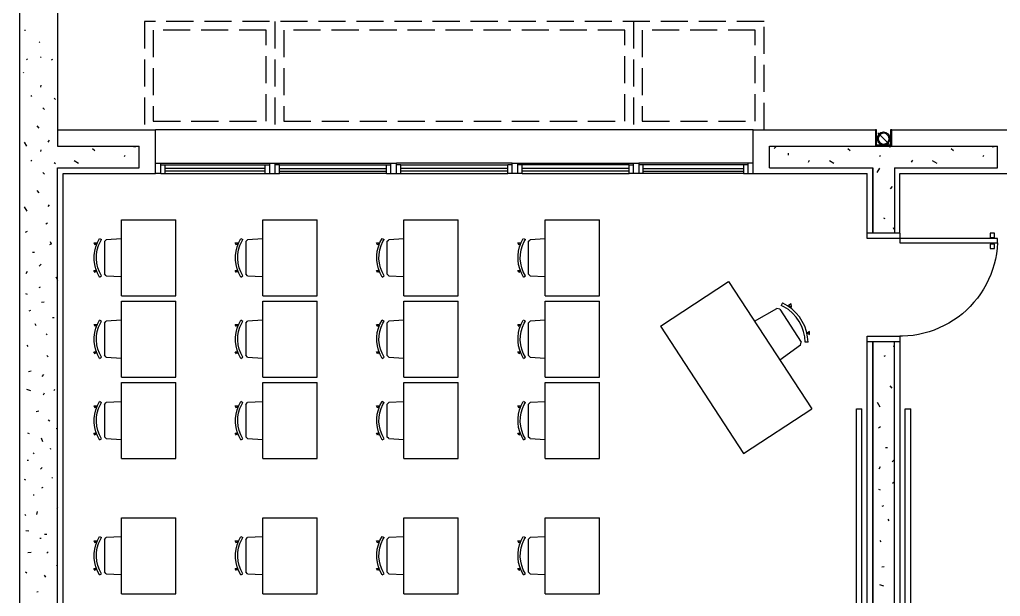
# Model space of a CAD drawing. Extents: x 7 to 80.8, y 22 to 73.9.
# Drawn here: x 8.64 to 17.66, y 59.74 to 65.05 of the extents above; entities that cross this region are included whole.
import ezdxf

# ---------------------------------------------------------------- set-up
doc = ezdxf.new("R2010")
doc.units = 0
doc.header["$MEASUREMENT"] = 0
doc.linetypes.add('DOT', pattern=[0.25, 0.25, 0])
for name, color, linetype in [('Doors', 7, 'CONTINUOUS'), ('Furniture', 7, 'CONTINUOUS'), ('Walls', 7, 'CONTINUOUS')]:
    doc.layers.add(name, color=color, linetype=linetype)

msp = doc.modelspace()

# ---------------------------------------------------------------- linework, layer by layer
at = {"layer": 'Doors', "color": 2}
msp.add_line((16.7394, 62.0819), (16.4394, 62.0819), dxfattribs=at)
at = {"layer": 'Doors', "color": 4}
for points in [[(16.7394, 62.9919), (17.6394, 62.9919), (17.6394, 63.0319), (16.7394, 63.0319)], [(17.6386, 62.992), (17.635, 62.9421), (17.6286, 62.8925), (17.6195, 62.8434), (17.6076, 62.7948), (17.5931, 62.7469), (17.576, 62.7), (17.5563, 62.654), (17.534, 62.6093), (17.5093, 62.5658), (17.4823, 62.5238), (17.4529, 62.4833), (17.4213, 62.4445), (17.3877, 62.4076), (17.352, 62.3726), (17.3144, 62.3395), (17.2751, 62.3087), (17.2341, 62.2801), (17.1916, 62.2538), (17.1477, 62.2299), (17.1025, 62.2084), (17.0563, 62.1895), (17.009, 62.1732), (16.9609, 62.1596), (16.9121, 62.1486), (16.8628, 62.1404), (16.8131, 62.1349), (16.7632, 62.1322), (16.7394, 62.1319)], [(16.4394, 62.0819), (16.4394, 62.1319), (16.7394, 62.1319), (16.7394, 62.0819)]]:
    msp.add_lwpolyline(points, dxfattribs=at)
for points in [[(17.5694, 63.0815), (17.5694, 63.0415), (17.6094, 63.0415), (17.6094, 63.0815), (17.5694, 63.0815)], [(17.5694, 62.9807), (17.5694, 62.9407), (17.6094, 62.9407), (17.6094, 62.9807), (17.5694, 62.9807)]]:
    msp.add_lwpolyline(points, close=True, dxfattribs=at)
at = {"layer": 'Furniture', "color": 4}
for p, q in [((9.5761, 63.2054), (10.0761, 63.2054)), ((9.5761, 62.5054), (9.5761, 63.2054)), ((10.0761, 62.5054), (10.0761, 63.2054)), ((10.8761, 63.2054), (11.3761, 63.2054)), ((10.8761, 62.5054), (10.8761, 63.2054)), ((11.3761, 62.5054), (11.3761, 63.2054)), ((12.1761, 63.2054), (12.6761, 63.2054)), ((12.1761, 62.5054), (12.1761, 63.2054)), ((12.6761, 62.5054), (12.6761, 63.2054)), ((13.4761, 63.2054), (13.9761, 63.2054)), ((13.4761, 62.5054), (13.4761, 63.2054)), ((13.9761, 62.5054), (13.9761, 63.2054)), ((9.376, 63.0333), (9.3935, 63.0224)), ((9.4198, 63.0041), (9.4363, 63.0216)), ((9.4198, 63.0041), (9.4198, 62.7067)), ((9.5761, 63.0293), (9.4363, 63.0216)), ((10.676, 63.0333), (10.6935, 63.0224)), ((10.7198, 63.0041), (10.7363, 63.0216)), ((10.7198, 63.0041), (10.7198, 62.7067)), ((10.8761, 63.0293), (10.7363, 63.0216)), ((11.976, 63.0333), (11.9935, 63.0224)), ((12.0198, 63.0041), (12.0363, 63.0216)), ((12.0198, 63.0041), (12.0198, 62.7067)), ((12.1761, 63.0293), (12.0363, 63.0216)), ((13.276, 63.0333), (13.2935, 63.0224)), ((13.3198, 63.0041), (13.3363, 63.0216)), ((13.3198, 63.0041), (13.3198, 62.7067)), ((13.4761, 63.0293), (13.3363, 63.0216)), ((9.376, 62.6776), (9.3935, 62.6885)), ((9.4363, 62.6892), (9.4198, 62.7067)), ((9.4363, 62.6892), (9.5761, 62.6814)), ((10.676, 62.6776), (10.6935, 62.6885)), ((10.7363, 62.6892), (10.7198, 62.7067)), ((10.7363, 62.6892), (10.8761, 62.6814)), ((11.976, 62.6776), (11.9935, 62.6885)), ((12.0363, 62.6892), (12.0198, 62.7067)), ((12.0363, 62.6892), (12.1761, 62.6814)), ((13.276, 62.6776), (13.2935, 62.6885)), ((13.3363, 62.6892), (13.3198, 62.7067)), ((13.3363, 62.6892), (13.4761, 62.6814)), ((14.5355, 62.2261), (15.164, 62.6353)), ((15.164, 62.6353), (15.9279, 61.4621)), ((9.5761, 62.5054), (10.0761, 62.5054)), ((9.5761, 62.4554), (10.0761, 62.4554)), ((9.5761, 61.7554), (9.5761, 62.4554)), ((10.0761, 61.7554), (10.0761, 62.4554)), ((10.8761, 62.5054), (11.3761, 62.5054)), ((10.8761, 62.4554), (11.3761, 62.4554)), ((10.8761, 61.7554), (10.8761, 62.4554)), ((11.3761, 61.7554), (11.3761, 62.4554)), ((12.1761, 62.5054), (12.6761, 62.5054)), ((12.1761, 62.4554), (12.6761, 62.4554)), ((12.1761, 61.7554), (12.1761, 62.4554)), ((12.6761, 61.7554), (12.6761, 62.4554)), ((13.4761, 62.5054), (13.9761, 62.5054)), ((13.4761, 62.4554), (13.9761, 62.4554)), ((13.4761, 61.7554), (13.4761, 62.4554)), ((13.9761, 61.7554), (13.9761, 62.4554)), ((15.4021, 62.2697), (15.6059, 62.3868)), ((15.6341, 62.38), (15.6059, 62.3868)), ((15.6341, 62.38), (15.8306, 62.0783)), ((15.6593, 62.4385), (15.6487, 62.4158)), ((9.376, 62.2833), (9.3935, 62.2724)), ((9.5761, 62.2793), (9.4363, 62.2716)), ((10.676, 62.2833), (10.6935, 62.2724)), ((10.8761, 62.2793), (10.7363, 62.2716)), ((11.976, 62.2833), (11.9935, 62.2724)), ((12.1761, 62.2793), (12.0363, 62.2716)), ((13.276, 62.2833), (13.2935, 62.2724)), ((13.4761, 62.2793), (13.3363, 62.2716)), ((9.4198, 62.2541), (9.4363, 62.2716)), ((9.4198, 62.2541), (9.4198, 61.9567)), ((10.7198, 62.2541), (10.7363, 62.2716)), ((10.7198, 62.2541), (10.7198, 61.9567)), ((12.0198, 62.2541), (12.0363, 62.2716)), ((12.0198, 62.2541), (12.0198, 61.9567)), ((13.3198, 62.2541), (13.3363, 62.2716)), ((13.3198, 62.2541), (13.3198, 61.9567)), ((14.5355, 62.2261), (15.2994, 61.0529)), ((15.8253, 62.0497), (15.6358, 61.9107)), ((15.8253, 62.0497), (15.8306, 62.0783)), ((15.8942, 62.0777), (15.8692, 62.0772)), ((9.376, 61.9276), (9.3935, 61.9385)), ((9.4363, 61.9392), (9.4198, 61.9567)), ((9.4363, 61.9392), (9.5761, 61.9314)), ((10.676, 61.9276), (10.6935, 61.9385)), ((10.7363, 61.9392), (10.7198, 61.9567)), ((10.7363, 61.9392), (10.8761, 61.9314)), ((11.976, 61.9276), (11.9935, 61.9385)), ((12.0363, 61.9392), (12.0198, 61.9567)), ((12.0363, 61.9392), (12.1761, 61.9314)), ((13.276, 61.9276), (13.2935, 61.9385)), ((13.3363, 61.9392), (13.3198, 61.9567)), ((13.3363, 61.9392), (13.4761, 61.9314)), ((9.5761, 61.7554), (10.0761, 61.7554)), ((10.8761, 61.7554), (11.3761, 61.7554)), ((12.1761, 61.7554), (12.6761, 61.7554)), ((13.4761, 61.7554), (13.9761, 61.7554)), ((9.5761, 61.7054), (10.0761, 61.7054)), ((9.5761, 61.0054), (9.5761, 61.7054)), ((10.0761, 61.0054), (10.0761, 61.7054)), ((10.8761, 61.7054), (11.3761, 61.7054)), ((10.8761, 61.0054), (10.8761, 61.7054)), ((11.3761, 61.0054), (11.3761, 61.7054)), ((12.1761, 61.7054), (12.6761, 61.7054)), ((12.1761, 61.0054), (12.1761, 61.7054)), ((12.6761, 61.0054), (12.6761, 61.7054)), ((13.4761, 61.7054), (13.9761, 61.7054)), ((13.4761, 61.0054), (13.4761, 61.7054)), ((13.9761, 61.0054), (13.9761, 61.7054)), ((9.376, 61.5333), (9.3935, 61.5224)), ((9.4198, 61.5041), (9.4363, 61.5216)), ((9.4198, 61.5041), (9.4198, 61.2067)), ((9.5761, 61.5293), (9.4363, 61.5216)), ((10.676, 61.5333), (10.6935, 61.5224)), ((10.7198, 61.5041), (10.7363, 61.5216)), ((10.7198, 61.5041), (10.7198, 61.2067)), ((10.8761, 61.5293), (10.7363, 61.5216)), ((11.976, 61.5333), (11.9935, 61.5224)), ((12.0198, 61.5041), (12.0363, 61.5216)), ((12.0198, 61.5041), (12.0198, 61.2067)), ((12.1761, 61.5293), (12.0363, 61.5216)), ((13.276, 61.5333), (13.2935, 61.5224)), ((13.3198, 61.5041), (13.3363, 61.5216)), ((13.3198, 61.5041), (13.3198, 61.2067)), ((13.4761, 61.5293), (13.3363, 61.5216)), ((15.2994, 61.0529), (15.9279, 61.4621)), ((16.3894, 57.4649), (16.3894, 61.4649)), ((16.8394, 57.4649), (16.8394, 61.4649)), ((9.4363, 61.1892), (9.4198, 61.2067)), ((10.7363, 61.1892), (10.7198, 61.2067)), ((12.0363, 61.1892), (12.0198, 61.2067)), ((13.3363, 61.1892), (13.3198, 61.2067)), ((9.376, 61.1776), (9.3935, 61.1885)), ((9.4363, 61.1892), (9.5761, 61.1814)), ((10.676, 61.1776), (10.6935, 61.1885)), ((10.7363, 61.1892), (10.8761, 61.1814)), ((11.976, 61.1776), (11.9935, 61.1885)), ((12.0363, 61.1892), (12.1761, 61.1814)), ((13.276, 61.1776), (13.2935, 61.1885)), ((13.3363, 61.1892), (13.4761, 61.1814)), ((9.5761, 61.0054), (10.0761, 61.0054)), ((10.8761, 61.0054), (11.3761, 61.0054)), ((12.1761, 61.0054), (12.6761, 61.0054)), ((13.4761, 61.0054), (13.9761, 61.0054)), ((9.5761, 60.4612), (10.0761, 60.4612)), ((9.5761, 59.7612), (9.5761, 60.4612)), ((10.0761, 59.7612), (10.0761, 60.4612)), ((10.8761, 60.4612), (11.3761, 60.4612)), ((10.8761, 59.7612), (10.8761, 60.4612)), ((11.3761, 59.7612), (11.3761, 60.4612)), ((12.1761, 60.4612), (12.6761, 60.4612)), ((12.1761, 59.7612), (12.1761, 60.4612)), ((12.6761, 59.7612), (12.6761, 60.4612)), ((13.4761, 60.4612), (13.9761, 60.4612)), ((13.4761, 59.7612), (13.4761, 60.4612)), ((13.9761, 59.7612), (13.9761, 60.4612)), ((9.376, 60.2891), (9.3935, 60.2782)), ((10.676, 60.2891), (10.6935, 60.2782)), ((11.976, 60.2891), (11.9935, 60.2782)), ((13.276, 60.2891), (13.2935, 60.2782)), ((9.4198, 60.2599), (9.4363, 60.2774)), ((9.4198, 60.2599), (9.4198, 59.9625)), ((9.5761, 60.2851), (9.4363, 60.2774)), ((10.7198, 60.2599), (10.7363, 60.2774)), ((10.7198, 60.2599), (10.7198, 59.9625)), ((10.8761, 60.2851), (10.7363, 60.2774)), ((12.0198, 60.2599), (12.0363, 60.2774)), ((12.0198, 60.2599), (12.0198, 59.9625)), ((12.1761, 60.2851), (12.0363, 60.2774)), ((13.3198, 60.2599), (13.3363, 60.2774)), ((13.3198, 60.2599), (13.3198, 59.9625)), ((13.4761, 60.2851), (13.3363, 60.2774)), ((9.376, 59.9334), (9.3935, 59.9443)), ((9.4363, 59.945), (9.4198, 59.9625)), ((9.4363, 59.945), (9.5761, 59.9373)), ((10.676, 59.9334), (10.6935, 59.9443)), ((10.7363, 59.945), (10.7198, 59.9625)), ((10.7363, 59.945), (10.8761, 59.9373)), ((11.976, 59.9334), (11.9935, 59.9443)), ((12.0363, 59.945), (12.0198, 59.9625)), ((12.0363, 59.945), (12.1761, 59.9373)), ((13.276, 59.9334), (13.2935, 59.9443)), ((13.3363, 59.945), (13.3198, 59.9625)), ((13.3363, 59.945), (13.4761, 59.9373)), ((9.5761, 59.7612), (10.0761, 59.7612)), ((10.8761, 59.7612), (11.3761, 59.7612)), ((12.1761, 59.7612), (12.6761, 59.7612)), ((13.4761, 59.7612), (13.9761, 59.7612))]:
    msp.add_line(p, q, dxfattribs=at)
for points in [[(9.376, 62.6776), (9.3564, 62.7139), (9.3414, 62.7524), (9.3313, 62.7924), (9.3261, 62.8334), (9.3259, 62.8747), (9.3308, 62.9157), (9.3406, 62.9558), (9.3553, 62.9944), (9.3745, 63.0309)], [(9.3935, 62.6885), (9.3741, 62.7249), (9.3596, 62.7635), (9.3502, 62.8038), (9.3462, 62.8448), (9.3475, 62.8861), (9.3541, 62.9268), (9.366, 62.9664), (9.383, 63.004), (9.3935, 63.0224)], [(10.676, 62.6776), (10.6564, 62.7139), (10.6414, 62.7524), (10.6313, 62.7924), (10.6261, 62.8334), (10.6259, 62.8747), (10.6308, 62.9157), (10.6406, 62.9558), (10.6553, 62.9944), (10.6745, 63.0309)], [(10.6935, 62.6885), (10.6741, 62.7249), (10.6596, 62.7635), (10.6502, 62.8038), (10.6462, 62.8448), (10.6475, 62.8861), (10.6541, 62.9268), (10.666, 62.9664), (10.683, 63.004), (10.6935, 63.0224)], [(11.976, 62.6776), (11.9564, 62.7139), (11.9414, 62.7524), (11.9313, 62.7924), (11.9261, 62.8334), (11.9259, 62.8747), (11.9308, 62.9157), (11.9406, 62.9558), (11.9553, 62.9944), (11.9745, 63.0309)], [(11.9935, 62.6885), (11.9741, 62.7249), (11.9596, 62.7635), (11.9502, 62.8038), (11.9462, 62.8448), (11.9475, 62.8861), (11.9541, 62.9268), (11.966, 62.9664), (11.983, 63.004), (11.9935, 63.0224)], [(13.276, 62.6776), (13.2564, 62.7139), (13.2414, 62.7524), (13.2313, 62.7924), (13.2261, 62.8334), (13.2259, 62.8747), (13.2308, 62.9157), (13.2406, 62.9558), (13.2553, 62.9944), (13.2745, 63.0309)], [(13.2935, 62.6885), (13.2741, 62.7249), (13.2596, 62.7635), (13.2502, 62.8038), (13.2462, 62.8448), (13.2475, 62.8861), (13.2541, 62.9268), (13.266, 62.9664), (13.283, 63.004), (13.2935, 63.0224)], [(15.8692, 62.0772), (15.8648, 62.1269), (15.854, 62.1757), (15.837, 62.2227), (15.814, 62.2671), (15.7854, 62.308), (15.7517, 62.345), (15.7136, 62.3772), (15.6715, 62.4042), (15.6487, 62.4158)], [(15.8942, 62.0777), (15.89, 62.1275), (15.8798, 62.1764), (15.8637, 62.2237), (15.8419, 62.2687), (15.8148, 62.3107), (15.7828, 62.3491), (15.7464, 62.3832), (15.706, 62.4127), (15.6623, 62.437)], [(9.376, 61.9276), (9.3564, 61.9639), (9.3414, 62.0024), (9.3313, 62.0424), (9.3261, 62.0834), (9.3259, 62.1247), (9.3308, 62.1657), (9.3406, 62.2058), (9.3553, 62.2444), (9.3745, 62.2809)], [(10.676, 61.9276), (10.6564, 61.9639), (10.6414, 62.0024), (10.6313, 62.0424), (10.6261, 62.0834), (10.6259, 62.1247), (10.6308, 62.1657), (10.6406, 62.2058), (10.6553, 62.2444), (10.6745, 62.2809)], [(11.976, 61.9276), (11.9564, 61.9639), (11.9414, 62.0024), (11.9313, 62.0424), (11.9261, 62.0834), (11.9259, 62.1247), (11.9308, 62.1657), (11.9406, 62.2058), (11.9553, 62.2444), (11.9745, 62.2809)], [(13.276, 61.9276), (13.2564, 61.9639), (13.2414, 62.0024), (13.2313, 62.0424), (13.2261, 62.0834), (13.2259, 62.1247), (13.2308, 62.1657), (13.2406, 62.2058), (13.2553, 62.2444), (13.2745, 62.2809)], [(9.3935, 61.9385), (9.3741, 61.9749), (9.3596, 62.0135), (9.3502, 62.0538), (9.3462, 62.0948), (9.3475, 62.1361), (9.3541, 62.1768), (9.366, 62.2164), (9.383, 62.254), (9.3935, 62.2724)], [(10.6935, 61.9385), (10.6741, 61.9749), (10.6596, 62.0135), (10.6502, 62.0538), (10.6462, 62.0948), (10.6475, 62.1361), (10.6541, 62.1768), (10.666, 62.2164), (10.683, 62.254), (10.6935, 62.2724)], [(11.9935, 61.9385), (11.9741, 61.9749), (11.9596, 62.0135), (11.9502, 62.0538), (11.9462, 62.0948), (11.9475, 62.1361), (11.9541, 62.1768), (11.966, 62.2164), (11.983, 62.254), (11.9935, 62.2724)], [(13.2935, 61.9385), (13.2741, 61.9749), (13.2596, 62.0135), (13.2502, 62.0538), (13.2462, 62.0948), (13.2475, 62.1361), (13.2541, 62.1768), (13.266, 62.2164), (13.283, 62.254), (13.2935, 62.2724)], [(9.3308, 61.4157), (9.3406, 61.4558), (9.3553, 61.4944), (9.3745, 61.5309)], [(9.3935, 61.1885), (9.3741, 61.2249), (9.3596, 61.2635), (9.3502, 61.3038), (9.3462, 61.3448), (9.3475, 61.3861), (9.3541, 61.4268), (9.366, 61.4664), (9.383, 61.504), (9.3935, 61.5224)], [(10.676, 61.1776), (10.6564, 61.2139), (10.6414, 61.2524), (10.6313, 61.2924), (10.6261, 61.3334), (10.6259, 61.3747), (10.6308, 61.4157), (10.6406, 61.4558), (10.6553, 61.4944), (10.6745, 61.5309)], [(10.6935, 61.1885), (10.6741, 61.2249), (10.6596, 61.2635), (10.6502, 61.3038), (10.6462, 61.3448), (10.6475, 61.3861), (10.6541, 61.4268), (10.666, 61.4664), (10.683, 61.504), (10.6935, 61.5224)], [(11.976, 61.1776), (11.9564, 61.2139), (11.9414, 61.2524), (11.9313, 61.2924), (11.9261, 61.3334), (11.9259, 61.3747), (11.9308, 61.4157), (11.9406, 61.4558), (11.9553, 61.4944), (11.9745, 61.5309)], [(11.9935, 61.1885), (11.9741, 61.2249), (11.9596, 61.2635), (11.9502, 61.3038), (11.9462, 61.3448), (11.9475, 61.3861), (11.9541, 61.4268), (11.966, 61.4664), (11.983, 61.504), (11.9935, 61.5224)], [(13.276, 61.1776), (13.2564, 61.2139), (13.2414, 61.2524), (13.2313, 61.2924), (13.2261, 61.3334), (13.2259, 61.3747), (13.2308, 61.4157), (13.2406, 61.4558), (13.2553, 61.4944), (13.2745, 61.5309)], [(13.2935, 61.1885), (13.2741, 61.2249), (13.2596, 61.2635), (13.2502, 61.3038), (13.2462, 61.3448), (13.2475, 61.3861), (13.2541, 61.4268), (13.266, 61.4664), (13.283, 61.504), (13.2935, 61.5224)], [(16.3394, 57.4649), (16.3394, 61.4649), (16.3894, 61.4649)], [(16.7894, 57.4649), (16.7894, 61.4649), (16.8394, 61.4649)], [(9.376, 61.1776), (9.3564, 61.2139), (9.3414, 61.2524), (9.3313, 61.2924), (9.3261, 61.3334), (9.3259, 61.3747), (9.3308, 61.4157)], [(9.376, 59.9334), (9.3564, 59.9698), (9.3414, 60.0082), (9.3313, 60.0483), (9.3261, 60.0892), (9.3259, 60.1305), (9.3308, 60.1715), (9.3406, 60.2116), (9.3553, 60.2502), (9.3745, 60.2867)], [(9.3935, 59.9443), (9.3741, 59.9807), (9.3596, 60.0194), (9.3502, 60.0596), (9.3462, 60.1006), (9.3475, 60.1419), (9.3541, 60.1827), (9.366, 60.2222), (9.383, 60.2598), (9.3935, 60.2782)], [(10.676, 59.9334), (10.6564, 59.9698), (10.6414, 60.0082), (10.6313, 60.0483), (10.6261, 60.0892), (10.6259, 60.1305), (10.6308, 60.1715), (10.6406, 60.2116), (10.6553, 60.2502), (10.6745, 60.2867)], [(10.6935, 59.9443), (10.6741, 59.9807), (10.6596, 60.0194), (10.6502, 60.0596), (10.6462, 60.1006), (10.6475, 60.1419), (10.6541, 60.1827), (10.666, 60.2222), (10.683, 60.2598), (10.6935, 60.2782)], [(11.976, 59.9334), (11.9564, 59.9698), (11.9414, 60.0082), (11.9313, 60.0483), (11.9261, 60.0892), (11.9259, 60.1305), (11.9308, 60.1715), (11.9406, 60.2116), (11.9553, 60.2502), (11.9745, 60.2867)], [(11.9935, 59.9443), (11.9741, 59.9807), (11.9596, 60.0194), (11.9502, 60.0596), (11.9462, 60.1006), (11.9475, 60.1419), (11.9541, 60.1827), (11.966, 60.2222), (11.983, 60.2598), (11.9935, 60.2782)], [(13.276, 59.9334), (13.2564, 59.9698), (13.2414, 60.0082), (13.2313, 60.0483), (13.2261, 60.0892), (13.2259, 60.1305), (13.2308, 60.1715), (13.2406, 60.2116), (13.2553, 60.2502), (13.2745, 60.2867)], [(13.2935, 59.9443), (13.2741, 59.9807), (13.2596, 60.0194), (13.2502, 60.0596), (13.2462, 60.1006), (13.2475, 60.1419), (13.2541, 60.1827), (13.266, 60.2222), (13.283, 60.2598), (13.2935, 60.2782)]]:
    msp.add_lwpolyline(points, dxfattribs=at)
for points in [[(9.336, 62.9712), (9.3244, 62.9914), (9.3477, 62.9914), (9.336, 62.9712)], [(10.636, 62.9712), (10.6244, 62.9914), (10.6477, 62.9914), (10.636, 62.9712)], [(11.936, 62.9712), (11.9244, 62.9914), (11.9477, 62.9914), (11.936, 62.9712)], [(13.236, 62.9712), (13.2244, 62.9914), (13.2477, 62.9914), (13.236, 62.9712)], [(9.3342, 62.7197), (9.3232, 62.7388), (9.3452, 62.7388), (9.3342, 62.7197)], [(10.6342, 62.7197), (10.6232, 62.7388), (10.6452, 62.7388), (10.6342, 62.7197)], [(11.9342, 62.7197), (11.9232, 62.7388), (11.9452, 62.7388), (11.9342, 62.7197)], [(13.2342, 62.7197), (13.2232, 62.7388), (13.2452, 62.7388), (13.2342, 62.7197)], [(15.7408, 62.4019), (15.7393, 62.4301), (15.7156, 62.4147), (15.7408, 62.4019)], [(9.336, 62.2212), (9.3244, 62.2414), (9.3477, 62.2414), (9.336, 62.2212)], [(10.636, 62.2212), (10.6244, 62.2414), (10.6477, 62.2414), (10.636, 62.2212)], [(11.936, 62.2212), (11.9244, 62.2414), (11.9477, 62.2414), (11.936, 62.2212)], [(13.236, 62.2212), (13.2244, 62.2414), (13.2477, 62.2414), (13.236, 62.2212)], [(15.9087, 62.1481), (15.9073, 62.1747), (15.885, 62.1601), (15.9087, 62.1481)], [(9.3342, 61.9697), (9.3232, 61.9888), (9.3452, 61.9888), (9.3342, 61.9697)], [(10.6342, 61.9697), (10.6232, 61.9888), (10.6452, 61.9888), (10.6342, 61.9697)], [(11.9342, 61.9697), (11.9232, 61.9888), (11.9452, 61.9888), (11.9342, 61.9697)], [(13.2342, 61.9697), (13.2232, 61.9888), (13.2452, 61.9888), (13.2342, 61.9697)], [(9.336, 61.4712), (9.3244, 61.4914), (9.3477, 61.4914), (9.336, 61.4712)], [(10.636, 61.4712), (10.6244, 61.4914), (10.6477, 61.4914), (10.636, 61.4712)], [(11.936, 61.4712), (11.9244, 61.4914), (11.9477, 61.4914), (11.936, 61.4712)], [(13.236, 61.4712), (13.2244, 61.4914), (13.2477, 61.4914), (13.236, 61.4712)], [(9.3342, 61.2197), (9.3232, 61.2388), (9.3452, 61.2388), (9.3342, 61.2197)], [(10.6342, 61.2197), (10.6232, 61.2388), (10.6452, 61.2388), (10.6342, 61.2197)], [(11.9342, 61.2197), (11.9232, 61.2388), (11.9452, 61.2388), (11.9342, 61.2197)], [(13.2342, 61.2197), (13.2232, 61.2388), (13.2452, 61.2388), (13.2342, 61.2197)], [(9.336, 60.227), (9.3244, 60.2472), (9.3477, 60.2472), (9.336, 60.227)], [(10.636, 60.227), (10.6244, 60.2472), (10.6477, 60.2472), (10.636, 60.227)], [(11.936, 60.227), (11.9244, 60.2472), (11.9477, 60.2472), (11.936, 60.227)], [(13.236, 60.227), (13.2244, 60.2472), (13.2477, 60.2472), (13.236, 60.227)], [(9.3342, 59.9755), (9.3232, 59.9946), (9.3452, 59.9946), (9.3342, 59.9755)], [(10.6342, 59.9755), (10.6232, 59.9946), (10.6452, 59.9946), (10.6342, 59.9755)], [(11.9342, 59.9755), (11.9232, 59.9946), (11.9452, 59.9946), (11.9342, 59.9755)], [(13.2342, 59.9755), (13.2232, 59.9946), (13.2452, 59.9946), (13.2342, 59.9755)]]:
    msp.add_lwpolyline(points, close=True, dxfattribs=at)
at = {"layer": 'Walls', "color": 2}
for p, q in [((8.6394, 73.8679), (8.6394, 56.2919)), ((8.9894, 73.7239), (8.9894, 63.8819)), ((8.9894, 64.0319), (9.8894, 64.0319)), ((9.8894, 63.6319), (9.8894, 64.0319)), ((15.3894, 64.0319), (16.5144, 64.0319)), ((15.3894, 63.6319), (15.3894, 64.0319)), ((16.6644, 64.0319), (17.7894, 64.0319)), ((8.9894, 63.8819), (9.7394, 63.8819)), ((9.7394, 63.6819), (9.7394, 63.8819)), ((15.5394, 63.8819), (17.6394, 63.8819)), ((15.5394, 63.6819), (15.5394, 63.8819)), ((17.6394, 63.6819), (17.6394, 63.8819)), ((8.9894, 56.1319), (8.9894, 63.6819)), ((8.9894, 63.6819), (9.7394, 63.6819)), ((8.9894, 56.1319), (8.9894, 63.6819)), ((9.0394, 63.6319), (9.8894, 63.6319)), ((9.0394, 56.1819), (9.0394, 63.6319)), ((15.3894, 63.6319), (16.4394, 63.6319)), ((15.5394, 63.6819), (16.4894, 63.6819)), ((16.4394, 63.0819), (16.4394, 63.6319)), ((16.4894, 63.0819), (16.4894, 63.6819)), ((16.4894, 63.6819), (16.4894, 63.0819)), ((16.6894, 63.6819), (17.6394, 63.6819)), ((16.6894, 63.6819), (16.6894, 63.0819)), ((16.7394, 63.6319), (17.7894, 63.6319)), ((16.7394, 63.0819), (16.7394, 63.6319)), ((16.7394, 63.0819), (16.4394, 63.0819)), ((16.4394, 56.1819), (16.4394, 62.0819)), ((16.4894, 54.9819), (16.4894, 62.0819)), ((16.4894, 62.0819), (16.4894, 56.0319)), ((16.6894, 54.9819), (16.6894, 62.0819)), ((16.7394, 62.0819), (16.7394, 54.9319))]:
    msp.add_line(p, q, dxfattribs=at)
at = {"layer": 'Walls', "color": 8, "linetype": 'DOT'}
for p, q in [((10.9894, 65.0319), (10.9894, 64.0319)), ((14.2894, 65.0319), (14.2894, 64.0319))]:
    msp.add_line(p, q, dxfattribs=at)
at = {"layer": 'Walls', "color": 1}
for p, q in [((8.6848, 64.9514), (8.6928, 64.9501)), ((8.8181, 64.8447), (8.8261, 64.8367)), ((8.7128, 64.6834), (8.7034, 64.678)), ((8.8381, 64.7047), (8.8328, 64.6994)), ((8.9435, 64.6807), (8.9288, 64.6754)), ((8.6714, 64.5633), (8.6754, 64.558)), ((8.8355, 64.4447), (8.8301, 64.4274)), ((8.7528, 64.346), (8.7421, 64.3394)), ((8.9702, 64.314), (8.9582, 64.3247)), ((8.8528, 64.2353), (8.8675, 64.2207)), ((8.8181, 64.0486), (8.8008, 64.07)), ((16.5374, 64.004), (16.6404, 63.9009)), ((8.6807, 63.9193), (8.7024, 63.8819)), ((8.9102, 63.9366), (8.8995, 63.9206)), ((8.8355, 63.85), (8.8301, 63.8327)), ((9.3115, 63.8606), (9.3328, 63.8433)), ((9.7076, 63.878), (9.6902, 63.8726)), ((15.6027, 63.8806), (15.584, 63.8606)), ((15.7107, 63.8193), (15.712, 63.7993)), ((16.2615, 63.8606), (16.2828, 63.8433)), ((16.6576, 63.878), (16.6402, 63.8726)), ((17.2115, 63.8606), (17.2328, 63.8433)), ((17.6076, 63.878), (17.5902, 63.8726)), ((8.7528, 63.7514), (8.7421, 63.7447)), ((8.9702, 63.7193), (8.9582, 63.73)), ((9.1821, 63.7232), (9.1408, 63.7472)), ((9.6089, 63.7953), (9.6022, 63.7846)), ((15.8974, 63.7366), (15.9081, 63.7539)), ((16.1321, 63.7232), (16.0908, 63.7472)), ((16.5589, 63.7953), (16.5522, 63.7846)), ((16.8474, 63.7366), (16.8581, 63.7539)), ((17.0821, 63.7232), (17.0408, 63.7472)), ((17.5089, 63.7953), (17.5022, 63.7846)), ((8.8528, 63.6407), (8.8675, 63.626)), ((16.5307, 63.6393), (16.5548, 63.6806)), ((8.8181, 63.454), (8.8008, 63.4753)), ((16.6681, 63.5099), (16.6508, 63.4886)), ((8.6807, 63.3246), (8.7048, 63.2832)), ((8.9102, 63.3419), (8.8995, 63.3259)), ((16.6028, 63.2125), (16.5921, 63.2192)), ((8.6941, 63.0899), (8.7114, 63.1005)), ((8.8955, 63.1739), (8.8822, 63.1646)), ((16.6855, 63.1138), (16.6801, 63.1311)), ((8.9208, 63.0058), (8.9302, 62.9832)), ((8.7768, 62.9032), (8.7568, 62.9045)), ((8.9315, 62.9818), (8.9155, 62.9725)), ((8.7074, 62.7298), (8.6968, 62.7084)), ((8.8381, 62.7951), (8.8181, 62.7765)), ((8.9715, 62.6804), (8.9875, 62.6471)), ((8.8208, 62.5804), (8.8328, 62.5884)), ((8.6928, 62.5244), (8.7074, 62.5191)), ((8.7394, 62.3697), (8.7248, 62.363)), ((8.8648, 62.4457), (8.8395, 62.4431)), ((8.9435, 62.3057), (8.9569, 62.3044)), ((8.7781, 62.2483), (8.7888, 62.231)), ((8.8902, 62.155), (8.8848, 62.1443)), ((8.7048, 62.0496), (8.7141, 62.0376)), ((16.6855, 62.05), (16.6801, 62.0327)), ((8.8891, 61.9552), (8.9011, 61.9432)), ((16.6028, 61.9514), (16.5921, 61.9447)), ((8.7461, 61.8096), (8.7221, 61.8042)), ((8.8595, 61.7802), (8.8448, 61.7616)), ((8.7034, 61.6455), (8.7381, 61.6335)), ((16.6681, 61.654), (16.6508, 61.6753)), ((8.8662, 61.6069), (8.8568, 61.5909)), ((8.9609, 61.6402), (8.9542, 61.6295)), ((16.5307, 61.5246), (16.5548, 61.4832)), ((8.8168, 61.4415), (8.7928, 61.4362)), ((8.9182, 61.3508), (8.9008, 61.3601)), ((8.9875, 61.2815), (8.9755, 61.2788)), ((16.5441, 61.2899), (16.5614, 61.3005)), ((8.7114, 61.2428), (8.7261, 61.2375)), ((8.8368, 61.1961), (8.8488, 61.1641)), ((16.6268, 61.1032), (16.6068, 61.1045)), ((8.7648, 61.0574), (8.7741, 61.0521)), ((8.9195, 61.0961), (8.9302, 61.0988)), ((8.7208, 60.9881), (8.7088, 60.9881)), ((8.8475, 60.924), (8.8328, 60.9094)), ((16.5574, 60.9298), (16.5468, 60.9084)), ((16.6881, 60.9951), (16.6681, 60.9765)), ((8.9355, 60.832), (8.9422, 60.8254)), ((8.6821, 60.816), (8.6941, 60.8107)), ((8.8435, 60.7373), (8.8568, 60.7427)), ((16.6708, 60.7804), (16.6828, 60.7884)), ((8.7634, 60.672), (8.7741, 60.672)), ((16.5428, 60.7244), (16.5574, 60.7191)), ((16.5894, 60.5697), (16.5748, 60.563)), ((8.6888, 60.492), (8.6968, 60.4826)), ((8.8008, 60.5186), (8.7941, 60.4906)), ((8.9894, 60.5539), (8.9824, 60.5424)), ((16.6281, 60.4483), (16.6388, 60.431)), ((8.6981, 60.3426), (8.7234, 60.3399)), ((8.8675, 60.3079), (8.8902, 60.3092)), ((8.8261, 60.2719), (8.8368, 60.2719)), ((16.5548, 60.2496), (16.5641, 60.2376)), ((8.7448, 60.1399), (8.7154, 60.1385)), ((8.9008, 60.1465), (8.8902, 60.1359)), ((8.9862, 60.0185), (8.9782, 60.0252)), ((8.6941, 59.9612), (8.7048, 59.9545)), ((8.8648, 59.9318), (8.8782, 59.9145)), ((16.5961, 60.0096), (16.5721, 60.0042)), ((16.5534, 59.8455), (16.5881, 59.8335)), ((8.8101, 59.7771), (8.7981, 59.7745))]:
    msp.add_line(p, q, dxfattribs=at)
at = {"layer": 'Walls', "color": 8}
for p, q in [((15.3894, 64.0319), (9.8894, 64.0319)), ((9.9395, 63.7264), (10.9404, 63.7264)), ((10.9904, 63.7264), (12.0564, 63.7264)), ((13.1724, 63.7264), (12.1065, 63.7264)), ((13.2225, 63.7264), (14.2884, 63.7264)), ((15.3394, 63.7264), (14.3385, 63.7264)), ((9.9795, 63.7102), (10.9004, 63.7102)), ((10.9004, 63.6769), (9.9795, 63.6769)), ((10.9004, 63.6519), (9.9795, 63.6519)), ((9.9795, 63.6319), (10.9004, 63.6319)), ((11.0305, 63.7102), (12.0164, 63.7102)), ((11.0305, 63.6769), (12.0164, 63.6769)), ((11.0305, 63.6519), (12.0164, 63.6519)), ((12.0164, 63.6319), (11.0305, 63.6319)), ((12.1465, 63.7102), (13.1324, 63.7102)), ((13.1324, 63.6769), (12.1465, 63.6769)), ((13.1324, 63.6519), (12.1465, 63.6519)), ((12.1465, 63.6319), (13.1324, 63.6319)), ((14.2484, 63.7102), (13.2625, 63.7102)), ((14.2484, 63.6769), (13.2625, 63.6769)), ((14.2484, 63.6519), (13.2625, 63.6519)), ((13.2625, 63.6319), (14.2484, 63.6319)), ((15.2994, 63.7102), (14.3785, 63.7102)), ((14.3785, 63.6769), (15.2994, 63.6769)), ((14.3785, 63.6519), (15.2994, 63.6519)), ((15.2994, 63.6319), (14.3785, 63.6319))]:
    msp.add_line(p, q, dxfattribs=at)
at = {"layer": 'Walls', "color": 4}
for p, q in [((16.5244, 63.8919), (16.5244, 64.0319)), ((16.6544, 63.8919), (16.5244, 63.8919)), ((9.8894, 63.7264), (9.9395, 63.7264)), ((9.9395, 63.6319), (9.9395, 63.7264)), ((10.9404, 63.7264), (10.9404, 63.6319)), ((10.9404, 63.7264), (10.9904, 63.7264)), ((10.9904, 63.6319), (10.9904, 63.7264)), ((12.0564, 63.6319), (12.0564, 63.7264)), ((12.0564, 63.7264), (12.1065, 63.7264)), ((12.1065, 63.6319), (12.1065, 63.7264)), ((13.1724, 63.6319), (13.1724, 63.7264)), ((13.1724, 63.7264), (13.2225, 63.7264)), ((13.2225, 63.6319), (13.2225, 63.7264)), ((14.2884, 63.6319), (14.2884, 63.7264)), ((14.2884, 63.7264), (14.3385, 63.7264)), ((14.3385, 63.7264), (14.3385, 63.6319)), ((15.3894, 63.7264), (15.3394, 63.7264)), ((9.9395, 63.6319), (9.8894, 63.6319)), ((9.9395, 63.7102), (9.9795, 63.7102)), ((10.9004, 63.7102), (10.9404, 63.7102)), ((10.9004, 63.6319), (10.9004, 63.7102)), ((10.9004, 63.6319), (11.0305, 63.6319)), ((11.0305, 63.7102), (10.9904, 63.7102)), ((11.0305, 63.6319), (11.0305, 63.7102)), ((12.0164, 63.6319), (12.0164, 63.7102)), ((12.0164, 63.7102), (12.0564, 63.7102)), ((12.0164, 63.6319), (12.1465, 63.6319)), ((12.1465, 63.7102), (12.1065, 63.7102)), ((12.1465, 63.6319), (12.1465, 63.7102)), ((13.1324, 63.6319), (13.1324, 63.7102)), ((13.1724, 63.7102), (13.1324, 63.7102)), ((13.2625, 63.6319), (13.1324, 63.6319)), ((13.2625, 63.7102), (13.2225, 63.7102)), ((13.2625, 63.6319), (13.2625, 63.7102)), ((14.3785, 63.6319), (14.2484, 63.6319)), ((14.3785, 63.7102), (14.3385, 63.7102)), ((14.3785, 63.6319), (14.3785, 63.7102)), ((15.3394, 63.7102), (15.2994, 63.7102)), ((16.4394, 63.0319), (16.4394, 63.0819)), ((16.7394, 63.0322), (16.7394, 62.991))]:
    msp.add_line(p, q, dxfattribs=at)
at = {"layer": 'Walls', "color": 8, "linetype": 'DOT'}
msp.add_lwpolyline([(15.4894, 64.0319), (15.4894, 65.0319), (9.7894, 65.0319), (9.7894, 64.0319)], dxfattribs=at)
for points in [[(9.8694, 64.1119), (10.9094, 64.1119), (10.9094, 64.9519), (9.8694, 64.9519), (9.8694, 64.1119)], [(11.0694, 64.1119), (14.2094, 64.1119), (14.2094, 64.9519), (11.0694, 64.9519), (11.0694, 64.1119)], [(14.3694, 64.1119), (15.4094, 64.1119), (15.4094, 64.9519), (14.3694, 64.9519), (14.3694, 64.1119)]]:
    msp.add_lwpolyline(points, close=True, dxfattribs=at)
at = {"layer": 'Walls', "color": 4}
for points in [[(16.5244, 64.0319), (16.5144, 64.0319), (16.5144, 63.8819)], [(16.5244, 63.8919), (16.5144, 63.8819), (16.6644, 63.8819)], [(15.3394, 63.7264), (15.3394, 63.6319), (15.3894, 63.6319)], [(9.9395, 63.6319), (9.9795, 63.6319), (9.9795, 63.7102)], [(14.2484, 63.6319), (14.2484, 63.7102), (14.2884, 63.7102)], [(15.2994, 63.7102), (15.2994, 63.6319), (15.3394, 63.6319)], [(16.7394, 63.0819), (16.7394, 63.0319), (16.4394, 63.0319)]]:
    msp.add_lwpolyline(points, dxfattribs=at)
at = {"layer": 'Walls', "color": 1}
for points in [[(16.5898, 64.0119), (16.5656, 64.0067), (16.5454, 63.9922), (16.5329, 63.9708), (16.5301, 63.9461), (16.5376, 63.9224), (16.5545, 63.9034), (16.5771, 63.8932), (16.6019, 63.8931), (16.6247, 63.903), (16.6415, 63.9213), (16.6495, 63.9455), (16.647, 63.9702), (16.6347, 63.9917), (16.6147, 64.0065), (16.5905, 64.0119)], [(16.5898, 64.0019), (16.5659, 63.9957), (16.5478, 63.9789), (16.54, 63.9554), (16.5444, 63.9311), (16.5541, 63.9169), (16.5638, 63.9092), (16.5752, 63.9041), (16.5875, 63.9019), (16.5999, 63.9029), (16.6117, 63.9069), (16.6222, 63.9137), (16.6306, 63.9229), (16.638, 63.9384), (16.6398, 63.9507), (16.6386, 63.9631), (16.6343, 63.9748), (16.6272, 63.9851), (16.6178, 63.9933), (16.6067, 63.9989), (16.5946, 64.0016)]]:
    msp.add_lwpolyline(points, dxfattribs=at)
at = {"layer": 'Walls', "color": 4}
msp.add_lwpolyline([(16.6644, 64.0319), (16.6544, 64.0319), (16.6544, 63.8919), (16.6644, 63.8819), (16.6644, 64.0319)], close=True, dxfattribs=at)

doc.saveas('drawing.dxf')
